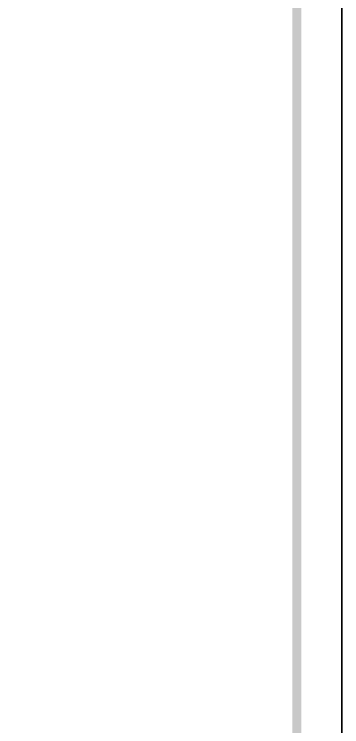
# Model space of a CAD drawing. Extents: x 16296660632 to 16296673174, y -37409619871 to -37409617131.
# Drawn here: x 16296673041.9 to 16296673174.2, y -37409617600.6 to -37409617313.1 of the extents above; entities that cross this region are included whole.
import ezdxf

# ---------------------------------------------------------------- set-up
doc = ezdxf.new("R2010")
doc.units = 0
doc.header["$LTSCALE"] = 10
doc.header["$MEASUREMENT"] = 0
doc.layers.get('0').update_dxf_attribs({"linetype": 'CONTINUOUS'})

msp = doc.modelspace()

# ---------------------------------------------------------------- linework, layer by layer
at = {"color": 2}
msp.add_lwpolyline([(16296671793.750851, -37409617131.239197), (16296673174.182779, -37409617131.239197), (16296673174.182779, -37409618103.587517), (16296671793.750851, -37409618103.587517)], close=True, dxfattribs=at)
at = {"ltscale": 0.5}
msp.add_lwpolyline([(16296671793.750851, -37409617131.239197), (16296673174.182779, -37409617131.239197), (16296673174.182779, -37409618103.587517), (16296671793.750851, -37409618103.587517)], close=True, dxfattribs=at)
at = {"color": 2}
msp.add_lwpolyline([(16296673174.182779, -37409618103.587517), (16296673174.182779, -37409617131.239197)], dxfattribs=at)
at = {"color": 5, "ltscale": 40}
msp.add_trace([(16296673157.80278, -37409617147.619202), (16296673154.265579, -37409617147.619202), (16296673157.80278, -37409618070.827553), (16296673154.265579, -37409618067.290337)], dxfattribs=at)
msp.add_trace([(16296673157.80278, -37409617147.619202), (16296673154.265579, -37409617147.619202), (16296673157.80278, -37409618070.827553), (16296673154.265579, -37409618067.290337)], dxfattribs=at)

doc.saveas('drawing.dxf')
